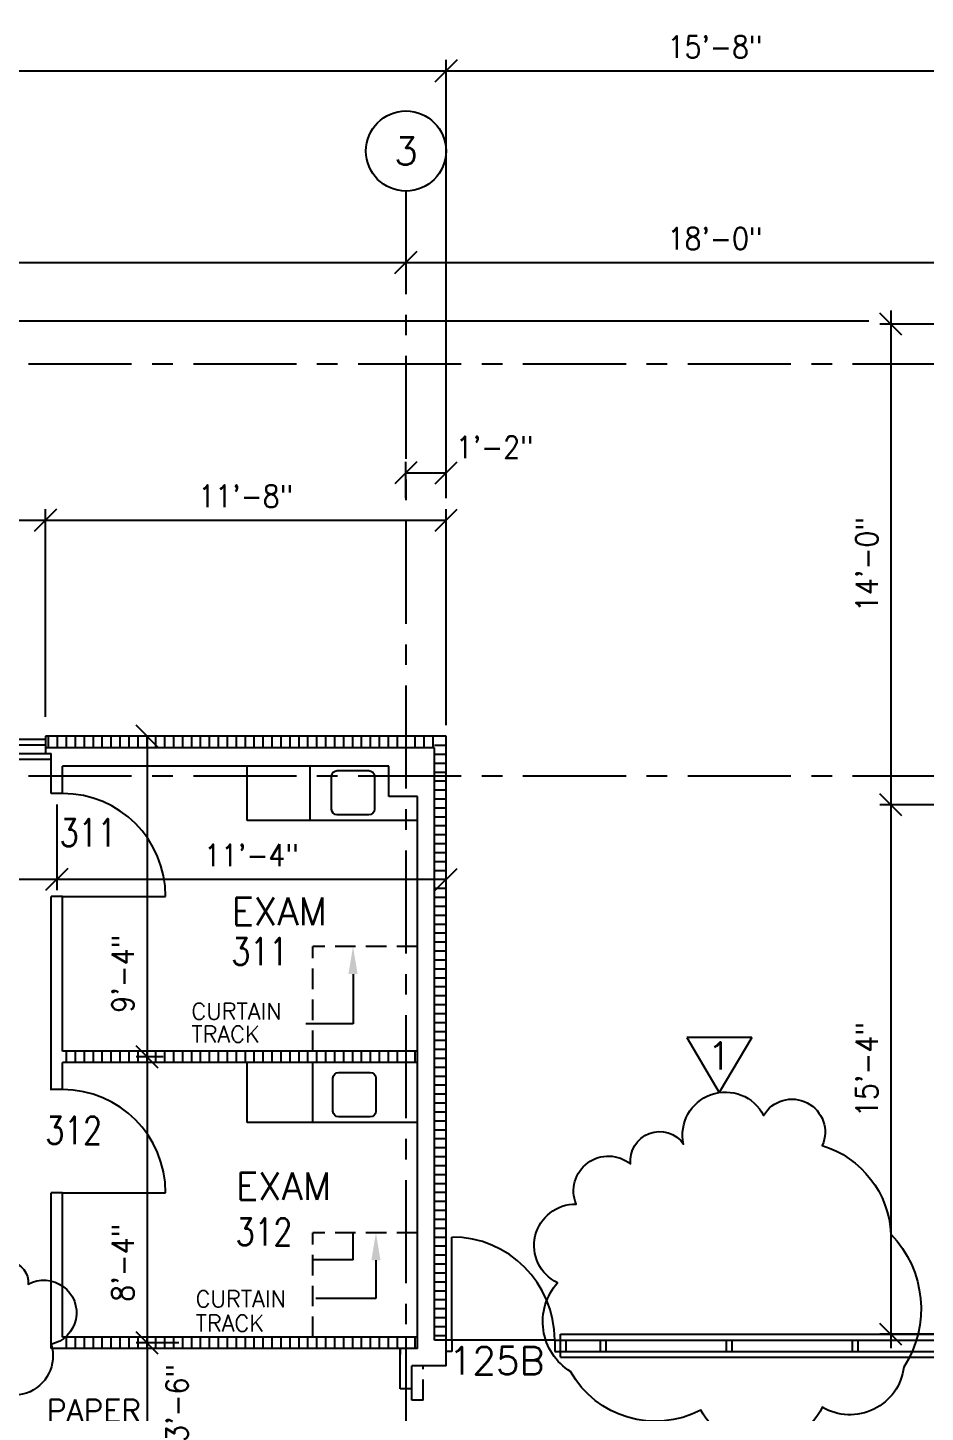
# Model space of a CAD drawing. Header units: inches. Extents: x 0 to 3828, y 0 to 2820.
# Drawn here: x 790.8 to 1104.5, y 2091.8 to 2575.6 of the extents above; entities that cross this region are included whole.
import ezdxf
from ezdxf.enums import TextEntityAlignment as Align

# ---------------------------------------------------------------- set-up
doc = ezdxf.new("R2010")
doc.units = ezdxf.units.IN
doc.header["$LTSCALE"] = 28.8
doc.header["$MEASUREMENT"] = 0
doc.linetypes.add('CENTER', pattern=[2, 1.25, -0.25, 0.25, -0.25])
doc.linetypes.add('HIDDEN', pattern=[0.375, 0.25, -0.125])
for name, color, linetype in [('A-ANNO-DIMS', 1, 'Continuous'), ('A-ANNO-TEXT', 7, 'Continuous'), ('A-DOOR', 6, 'Continuous'), ('A-FLOR-FURN', 74, 'Continuous'), ('A-GLAZ', 5, 'Continuous'), ('A-GRID', 1, 'CENTER'), ('A-WALL', 4, 'Continuous'), ('A-WALL-PATT', 9, 'Continuous'), ('ALL-ELSE', 31, 'Continuous')]:
    doc.layers.add(name, color=color, linetype=linetype)
doc.styles.add('RS', font='romans.shx', dxfattribs={"width": 0.9})
doc.dimstyles.new('RS', dxfattribs={"dimtxt": 0.18, "dimasz": 0.18, "dimexe": 0.18, "dimexo": 0.0625, "dimgap": 0.09, "dimtad": 0, "dimtih": 1, "dimtoh": 1, "dimdec": 4, "dimzin": 0, "dimdsep": 46, "dimtxsty": 'RS', "dimcen": 0.09, "dimclrt": 7, "dimadec": 0, "dimazin": 0, "dimtfac": 1, "dimtdec": 4, "dimtofl": 0, "dimtmove": 0, "dimatfit": 3, "dimfxl": 0, "dimtolj": 1, "dimtzin": 0, "dimarcsym": 0})
doc.dimstyles.get("Standard").update_dxf_attribs({"dimtxt": 0.18, "dimasz": 0.18, "dimexe": 0.18, "dimexo": 0.0625, "dimgap": 0.09, "dimtad": 0, "dimtih": 1, "dimtoh": 1, "dimdec": 4, "dimzin": 0, "dimdsep": 46, "dimtxsty": 'Standard', "dimcen": 0.09, "dimadec": 0, "dimazin": 0, "dimtfac": 1, "dimtdec": 4, "dimtofl": 0, "dimtmove": 0, "dimatfit": 3, "dimfxl": 0, "dimtolj": 1, "dimtzin": 0, "dimarcsym": 0})
pattern_1 = [(90, (-655, -97), (-3.125, 7e-16), [])]

# ---------------------------------------------------------------- blocks, each defined once
blk = doc.blocks.new('C012')
blk.add_line((0, 0), (-36, 0))
blk.add_arc((0, 0), 36, 180, 270)
blk = doc.blocks.new('C006')
blk.add_line((0, 0), (0, 36))
blk.add_arc((0, 0), 36, 0, 90)
blk = doc.blocks.new('C001')
blk.add_circle((0, 0), 14)
blk = doc.blocks.new('C009')
for p, q in [((0, 0), (11.33, 19.24)), ((22.66, 0), (11.33, 19.24)), ((0, 0), (22.66, 0))]:
    blk.add_line(p, q)
blk = doc.blocks.new('_OBLIQUE')
at = {"color": 0, "linetype": 'ByBlock', "lineweight": -2}
blk.add_line((-0.5, -0.5), (0.5, 0.5), dxfattribs=at)
blk = doc.blocks.new('*D179')
at = {"layer": 'A-ANNO-DIMS', "color": 0}
for p, q in [((1084.82, 2473), (218.16, 2473)), ((222, 2328), (222, 2473)), ((393.16, 2328), (218.16, 2328))]:
    blk.add_line(p, q, dxfattribs=at)
at = {"layer": 'Defpoints', "color": 0}
for p in [(222, 2473), (1088.66, 2473), (397, 2328)]:
    blk.add_point(p, dxfattribs=at)
at = {"layer": 'A-ANNO-DIMS', "color": 0, "xscale": 7.68, "yscale": 7.68, "zscale": 7.68}
for p, rotation in [((222, 2473), 90), ((222, 2328), 270)]:
    blk.add_blockref('_OBLIQUE', p, dxfattribs=dict(at, rotation=rotation))
blk = doc.blocks.new('*D25')
at = {"layer": 'A-ANNO-DIMS', "color": 0}
for p, q in [((745, 2335.14), (745, 2407.34)), ((797, 2334.84), (797, 2407.34)), ((745, 2403.5), (797, 2403.5))]:
    blk.add_line(p, q, dxfattribs=at)
at = {"layer": 'Defpoints', "color": 0}
for p in [(797, 2403.5), (745, 2331.3), (797, 2331)]:
    blk.add_point(p, dxfattribs=at)
at = {"layer": 'A-ANNO-DIMS', "color": 0, "xscale": 7.68, "yscale": 7.68, "zscale": 7.68, "rotation": 180}
blk.add_blockref('_OBLIQUE', (745, 2403.5), dxfattribs=at)
at = {"layer": 'A-ANNO-DIMS', "color": 0, "xscale": 7.68, "yscale": 7.68, "zscale": 7.68}
blk.add_blockref('_OBLIQUE', (797, 2403.5), dxfattribs=at)
at = {"layer": 'A-ANNO-DIMS', "color": 7, "insert": (771, 2411.91), "char_height": 7.68, "attachment_point": 5, "style": 'RS'}
blk.add_mtext('\\A1;4\'-4"', dxfattribs=at)
blk = doc.blocks.new('*D215')
at = {"layer": 'A-ANNO-DIMS', "color": 0}
for p, q in [((797, 2334.84), (797, 2407.34)), ((937, 2331.84), (937, 2407.34)), ((797, 2403.5), (937, 2403.5))]:
    blk.add_line(p, q, dxfattribs=at)
at = {"layer": 'Defpoints', "color": 0}
for p in [(937, 2403.5), (797, 2331), (937, 2328)]:
    blk.add_point(p, dxfattribs=at)
at = {"layer": 'A-ANNO-DIMS', "color": 0, "xscale": 7.68, "yscale": 7.68, "zscale": 7.68, "rotation": 180}
blk.add_blockref('_OBLIQUE', (797, 2403.5), dxfattribs=at)
at = {"layer": 'A-ANNO-DIMS', "color": 0, "xscale": 7.68, "yscale": 7.68, "zscale": 7.68}
blk.add_blockref('_OBLIQUE', (937, 2403.5), dxfattribs=at)
at = {"layer": 'A-ANNO-DIMS', "color": 7, "insert": (867, 2411.91), "char_height": 7.68, "attachment_point": 5, "style": 'RS'}
blk.add_mtext('\\A1;11\'-8"', dxfattribs=at)
blk = doc.blocks.new('*D220')
at = {"layer": 'A-ANNO-DIMS', "color": 0}
blk.add_line((615, 2493.5), (923, 2493.5), dxfattribs=at)
at = {"layer": 'Defpoints', "color": 0}
for p in [(615, 2493.5), (923, 2493.5), (923, 2493.5)]:
    blk.add_point(p, dxfattribs=at)
at = {"layer": 'A-ANNO-DIMS', "color": 0, "xscale": 7.68, "yscale": 7.68, "zscale": 7.68, "rotation": 180}
blk.add_blockref('_OBLIQUE', (615, 2493.5), dxfattribs=at)
at = {"layer": 'A-ANNO-DIMS', "color": 0, "xscale": 7.68, "yscale": 7.68, "zscale": 7.68}
blk.add_blockref('_OBLIQUE', (923, 2493.5), dxfattribs=at)
at = {"layer": 'A-ANNO-DIMS', "color": 7, "insert": (769, 2501.91), "char_height": 7.68, "attachment_point": 5, "style": 'RS'}
blk.add_mtext('\\A1;25\'-8"', dxfattribs=at)
blk = doc.blocks.new('*D221')
at = {"layer": 'A-ANNO-DIMS', "color": 0}
blk.add_line((923, 2493.5), (1139, 2493.5), dxfattribs=at)
at = {"layer": 'Defpoints', "color": 0}
for p in [(923, 2493.5), (1139, 2493.5), (1139, 2493.5)]:
    blk.add_point(p, dxfattribs=at)
at = {"layer": 'A-ANNO-DIMS', "color": 0, "xscale": 7.68, "yscale": 7.68, "zscale": 7.68, "rotation": 180}
blk.add_blockref('_OBLIQUE', (923, 2493.5), dxfattribs=at)
at = {"layer": 'A-ANNO-DIMS', "color": 0, "xscale": 7.68, "yscale": 7.68, "zscale": 7.68}
blk.add_blockref('_OBLIQUE', (1139, 2493.5), dxfattribs=at)
at = {"layer": 'A-ANNO-DIMS', "color": 7, "insert": (1031, 2501.91), "char_height": 7.68, "attachment_point": 5, "style": 'RS'}
blk.add_mtext('\\A1;18\'-0"', dxfattribs=at)
blk = doc.blocks.new('*D27')
at = {"layer": 'A-ANNO-DIMS', "color": 0}
for p, q in [((397, 2429.18), (397, 2564.34)), ((397, 2560.5), (937, 2560.5)), ((937, 2411.18), (937, 2564.34))]:
    blk.add_line(p, q, dxfattribs=at)
at = {"layer": 'Defpoints', "color": 0}
for p in [(937, 2560.5), (397, 2425.34), (937, 2407.34)]:
    blk.add_point(p, dxfattribs=at)
at = {"layer": 'A-ANNO-DIMS', "color": 0, "xscale": 7.68, "yscale": 7.68, "zscale": 7.68, "rotation": 180}
blk.add_blockref('_OBLIQUE', (397, 2560.5), dxfattribs=at)
at = {"layer": 'A-ANNO-DIMS', "color": 0, "xscale": 7.68, "yscale": 7.68, "zscale": 7.68}
blk.add_blockref('_OBLIQUE', (937, 2560.5), dxfattribs=at)
at = {"layer": 'A-ANNO-DIMS', "color": 7, "insert": (667, 2568.91), "char_height": 7.68, "attachment_point": 5, "style": 'RS'}
blk.add_mtext('\\A1;45\'-0"', dxfattribs=at)
blk = doc.blocks.new('*D28')
at = {"layer": 'A-ANNO-DIMS', "color": 0}
for p, q in [((309, 2568.18), (309, 2614.84)), ((2617, 2568.18), (2617, 2614.84)), ((309, 2611), (2617, 2611))]:
    blk.add_line(p, q, dxfattribs=at)
at = {"layer": 'Defpoints', "color": 0}
for p in [(2617, 2611), (309, 2564.34), (2617, 2564.34)]:
    blk.add_point(p, dxfattribs=at)
at = {"layer": 'A-ANNO-DIMS', "color": 0, "xscale": 7.68, "yscale": 7.68, "zscale": 7.68, "rotation": 180}
blk.add_blockref('_OBLIQUE', (309, 2611), dxfattribs=at)
at = {"layer": 'A-ANNO-DIMS', "color": 0, "xscale": 7.68, "yscale": 7.68, "zscale": 7.68}
blk.add_blockref('_OBLIQUE', (2617, 2611), dxfattribs=at)
at = {"layer": 'A-ANNO-DIMS', "color": 7, "insert": (1463, 2619.41), "char_height": 7.68, "attachment_point": 5, "style": 'RS'}
blk.add_mtext('\\A1;192\'-4"', dxfattribs=at)
blk = doc.blocks.new('*D32')
at = {"layer": 'A-ANNO-DIMS', "color": 0}
for p, q in [((829.66, 2328), (828.66, 2328)), ((832.5, 2328), (832.5, 2216)), ((838.16, 2216), (828.66, 2216))]:
    blk.add_line(p, q, dxfattribs=at)
at = {"layer": 'Defpoints', "color": 0}
for p in [(833.5, 2328), (832.5, 2216), (842, 2216)]:
    blk.add_point(p, dxfattribs=at)
at = {"layer": 'A-ANNO-DIMS', "color": 0, "xscale": 7.68, "yscale": 7.68, "zscale": 7.68}
for p, rotation in [((832.5, 2328), 90), ((832.5, 2216), 270)]:
    blk.add_blockref('_OBLIQUE', p, dxfattribs=dict(at, rotation=rotation))
at = {"layer": 'A-ANNO-DIMS', "color": 7, "insert": (824.09, 2245), "char_height": 7.68, "attachment_point": 5, "rotation": 90, "style": 'RS'}
blk.add_mtext('\\A1;9\'-4"', dxfattribs=at)
blk = doc.blocks.new('*D33')
at = {"layer": 'A-ANNO-DIMS', "color": 0}
for p, q in [((838.16, 2216), (828.66, 2216)), ((832.5, 2216), (832.5, 2116)), ((843.66, 2116), (828.66, 2116))]:
    blk.add_line(p, q, dxfattribs=at)
at = {"layer": 'Defpoints', "color": 0}
for p in [(842, 2216), (832.5, 2116), (847.5, 2116)]:
    blk.add_point(p, dxfattribs=at)
at = {"layer": 'A-ANNO-DIMS', "color": 0, "xscale": 7.68, "yscale": 7.68, "zscale": 7.68}
for p, rotation in [((832.5, 2216), 90), ((832.5, 2116), 270)]:
    blk.add_blockref('_OBLIQUE', p, dxfattribs=dict(at, rotation=rotation))
at = {"layer": 'A-ANNO-DIMS', "color": 7, "insert": (824.09, 2144), "char_height": 7.68, "attachment_point": 5, "rotation": 90, "style": 'RS'}
blk.add_mtext('\\A1;8\'-4"', dxfattribs=at)
blk = doc.blocks.new('*D34')
at = {"layer": 'A-ANNO-DIMS', "color": 0}
for p, q in [((843.66, 2116), (828.66, 2116)), ((832.5, 2116), (832.5, 2074)), ((820.34, 2074), (836.34, 2074))]:
    blk.add_line(p, q, dxfattribs=at)
at = {"layer": 'Defpoints', "color": 0}
for p in [(847.5, 2116), (816.5, 2074), (832.5, 2074)]:
    blk.add_point(p, dxfattribs=at)
at = {"layer": 'A-ANNO-DIMS', "color": 0, "xscale": 7.68, "yscale": 7.68, "zscale": 7.68}
for p, rotation in [((832.5, 2116), 90), ((832.5, 2074), 270)]:
    blk.add_blockref('_OBLIQUE', p, dxfattribs=dict(at, rotation=rotation))
at = {"layer": 'A-ANNO-DIMS', "color": 7, "insert": (843, 2095), "char_height": 7.68, "attachment_point": 5, "rotation": 90, "style": 'RS'}
blk.add_mtext('\\A1;3\'-6"', dxfattribs=at)
blk = doc.blocks.new('*D270')
at = {"layer": 'A-ANNO-DIMS', "color": 0}
for p, q in [((801, 2304.16), (801, 2274.16)), ((741, 2288.66), (741, 2274.16)), ((741, 2278), (801, 2278))]:
    blk.add_line(p, q, dxfattribs=at)
at = {"layer": 'Defpoints', "color": 0}
for p in [(801, 2308), (741, 2292.5), (801, 2278)]:
    blk.add_point(p, dxfattribs=at)
at = {"layer": 'A-ANNO-DIMS', "color": 0, "xscale": 7.68, "yscale": 7.68, "zscale": 7.68, "rotation": 180}
blk.add_blockref('_OBLIQUE', (741, 2278), dxfattribs=at)
at = {"layer": 'A-ANNO-DIMS', "color": 0, "xscale": 7.68, "yscale": 7.68, "zscale": 7.68}
blk.add_blockref('_OBLIQUE', (801, 2278), dxfattribs=at)
at = {"layer": 'A-ANNO-DIMS', "color": 7, "insert": (771, 2286.41), "char_height": 7.68, "attachment_point": 5, "style": 'RS'}
blk.add_mtext('\\A1;5\'-0"', dxfattribs=at)
blk = doc.blocks.new('*D271')
at = {"layer": 'A-ANNO-DIMS', "color": 0}
for p, q in [((801, 2304.16), (801, 2274.16)), ((801, 2278), (937, 2278))]:
    blk.add_line(p, q, dxfattribs=at)
at = {"layer": 'Defpoints', "color": 0}
for p in [(801, 2308), (937, 2278), (937, 2278)]:
    blk.add_point(p, dxfattribs=at)
at = {"layer": 'A-ANNO-DIMS', "color": 0, "xscale": 7.68, "yscale": 7.68, "zscale": 7.68, "rotation": 180}
blk.add_blockref('_OBLIQUE', (801, 2278), dxfattribs=at)
at = {"layer": 'A-ANNO-DIMS', "color": 0, "xscale": 7.68, "yscale": 7.68, "zscale": 7.68}
blk.add_blockref('_OBLIQUE', (937, 2278), dxfattribs=at)
at = {"layer": 'A-ANNO-DIMS', "color": 7, "insert": (869, 2286.41), "char_height": 7.68, "attachment_point": 5, "style": 'RS'}
blk.add_mtext('\\A1;11\'-4"', dxfattribs=at)
blk = doc.blocks.new('*D307')
at = {"layer": 'A-ANNO-DIMS', "color": 0}
for p, q in [((1096.34, 2468.16), (1088.66, 2475.84)), ((1092.5, 2476.8), (1092.5, 2299.2)), ((1121.16, 2472), (1088.66, 2472)), ((1096.34, 2300.16), (1088.66, 2307.84)), ((1121.16, 2304), (1088.66, 2304))]:
    blk.add_line(p, q, dxfattribs=at)
at = {"layer": 'Defpoints', "color": 0}
for p in [(1125, 2472), (1092.5, 2304), (1125, 2304)]:
    blk.add_point(p, dxfattribs=at)
at = {"layer": 'A-ANNO-DIMS', "color": 7, "insert": (1084.09, 2388), "char_height": 7.68, "attachment_point": 5, "rotation": 90, "style": 'RS'}
blk.add_mtext('\\A1;14\'-0"', dxfattribs=at)
blk = doc.blocks.new('*D308')
at = {"layer": 'A-ANNO-DIMS', "color": 0}
for p, q in [((1092.5, 2308.8), (1092.5, 2114.2)), ((1096.34, 2300.16), (1088.66, 2307.84)), ((1121.16, 2304), (1088.66, 2304)), ((1096.34, 2115.16), (1088.66, 2122.84)), ((1114.16, 2119), (1088.66, 2119))]:
    blk.add_line(p, q, dxfattribs=at)
at = {"layer": 'Defpoints', "color": 0}
for p in [(1125, 2304), (1092.5, 2119), (1118, 2119)]:
    blk.add_point(p, dxfattribs=at)
at = {"layer": 'A-ANNO-DIMS', "color": 7, "insert": (1084.09, 2211.5), "char_height": 7.68, "attachment_point": 5, "rotation": 90, "style": 'RS'}
blk.add_mtext('\\A1;15\'-4"', dxfattribs=at)
blk = doc.blocks.new('*D148')
at = {"layer": 'A-ANNO-DIMS', "color": 0}
for p, q in [((923, 2411.18), (923, 2423.84)), ((923, 2420), (937, 2420))]:
    blk.add_line(p, q, dxfattribs=at)
at = {"layer": 'Defpoints', "color": 0}
for p in [(937, 2420), (937, 2420), (923, 2407.34)]:
    blk.add_point(p, dxfattribs=at)
at = {"layer": 'A-ANNO-DIMS', "color": 0, "xscale": 7.68, "yscale": 7.68, "zscale": 7.68, "rotation": 180}
blk.add_blockref('_OBLIQUE', (923, 2420), dxfattribs=at)
at = {"layer": 'A-ANNO-DIMS', "color": 0, "xscale": 7.68, "yscale": 7.68, "zscale": 7.68}
blk.add_blockref('_OBLIQUE', (937, 2420), dxfattribs=at)
at = {"layer": 'A-ANNO-DIMS', "color": 7, "insert": (954, 2429), "char_height": 7.68, "attachment_point": 5, "style": 'RS'}
blk.add_mtext('\\A1;1\'-2"', dxfattribs=at)
blk = doc.blocks.new('*D149')
at = {"layer": 'A-ANNO-DIMS', "color": 0}
for p, q in [((937, 2411.18), (937, 2564.34)), ((937, 2560.5), (1125, 2560.5)), ((1125, 2514.68), (1125, 2564.34))]:
    blk.add_line(p, q, dxfattribs=at)
at = {"layer": 'Defpoints', "color": 0}
for p in [(1125, 2560.5), (1125, 2510.84), (937, 2407.34)]:
    blk.add_point(p, dxfattribs=at)
at = {"layer": 'A-ANNO-DIMS', "color": 0, "xscale": 7.68, "yscale": 7.68, "zscale": 7.68, "rotation": 180}
blk.add_blockref('_OBLIQUE', (937, 2560.5), dxfattribs=at)
at = {"layer": 'A-ANNO-DIMS', "color": 0, "xscale": 7.68, "yscale": 7.68, "zscale": 7.68}
blk.add_blockref('_OBLIQUE', (1125, 2560.5), dxfattribs=at)
at = {"layer": 'A-ANNO-DIMS', "color": 7, "insert": (1031, 2568.91), "char_height": 7.68, "attachment_point": 5, "style": 'RS'}
blk.add_mtext('\\A1;15\'-8"', dxfattribs=at)

msp = doc.modelspace()

# ---------------------------------------------------------------- hatches: boundary and pattern name
at = {"layer": 'A-WALL-PATT'}
h = msp.add_hatch(dxfattribs=at)
h.set_pattern_fill('ANSI31', color=256, scale=25, angle=45, style=0)
h.set_pattern_definition(pattern_1)
h.paths.add_polyline_path([(933, 2328), (797, 2328), (797, 2324), (933, 2324)])
h = msp.add_hatch(dxfattribs=at)
h.set_pattern_fill('ANSI31', color=256, scale=25, angle=135, style=0)
h.set_pattern_definition([(180, (-655, -97), (-7e-16, -3.125), [])])
h.paths.add_polyline_path([(937, 2328), (933, 2328), (933, 2117), (937, 2117)])
h = msp.add_hatch(dxfattribs=at)
h.set_pattern_fill('ANSI31', color=256, scale=25, angle=45, style=0)
h.set_pattern_definition(pattern_1)
h.paths.add_polyline_path([(927, 2218), (803, 2218), (803, 2214), (927, 2214)])
h = msp.add_hatch(dxfattribs=at)
h.set_pattern_fill('ANSI31', color=256, scale=25, angle=45, style=0)
h.set_pattern_definition(pattern_1)
h.paths.add_polyline_path([(927, 2118), (803, 2118), (803, 2114), (927, 2114)])

# ---------------------------------------------------------------- linework, layer by layer
at = {"layer": 'A-ANNO-TEXT'}
for p, q in [((904.5, 2244.9), (904.5, 2227.45)), ((904.5, 2227.45), (888, 2227.45)), ((912.5, 2144.9), (912.5, 2131.5)), ((912.5, 2131.5), (891.5, 2131.5))]:
    msp.add_line(p, q, dxfattribs=at)
for points in [[(1001.5, 2178.5, -0.777025416), (1020, 2185.5, -0.877312158), (1048, 2195.5, -0.941741922), (1068.5, 2185, -0.31486921), (1092.5, 2154, -0.347395788), (1097, 2107.5, -0.539203332), (1068.5, 2093.5, -0.599832764), (1026, 2092.5, -0.405996329), (980.5, 2106, -0.464732752), (976, 2137, -0.80489621), (982.5, 2164.5, -0.780776406), (1001.5, 2178.5, -9.924998111)], [(748, 2136, -0.37810454), (776.5, 2139, -0.916408828), (791, 2136.5, -1.152529242), (799, 2115.5, -0.965724531), (773, 2106.5, -0.659374288), (748.5, 2117, -0.51154253), (735.5, 2128, -0.53871917), (748, 2136, -0.102562234)]]:
    msp.add_lwpolyline(points, format="xyb", dxfattribs=at)
for points in [[(902.9, 2244.9), (906.1, 2244.9), (904.5, 2254.5)], [(910.9, 2144.9), (914.1, 2144.9), (912.5, 2154.5)]]:
    msp.add_solid(points, dxfattribs=at)
at = {"layer": 'A-DOOR'}
msp.add_line((975, 2117), (939, 2117), dxfattribs=at)
at = {"layer": 'A-FLOR-FURN'}
for p, q in [((867.5, 2298.5), (867.5, 2317.5)), ((889.5, 2298.5), (889.5, 2317.5)), ((927, 2298.5), (867.5, 2298.5)), ((867.5, 2193), (867.5, 2214)), ((890.5, 2193), (890.5, 2214)), ((927, 2193), (867.5, 2193)), ((904.5, 2145), (904.5, 2154.5)), ((904.5, 2145), (890.5, 2145))]:
    msp.add_line(p, q, dxfattribs=at)
at = {"layer": 'A-FLOR-FURN', "linetype": 'HIDDEN'}
for p, q in [((927, 2254.5), (890.5, 2254.5)), ((890.5, 2218), (890.5, 2254.5)), ((890.5, 2118), (890.5, 2154.5)), ((927, 2154.5), (890.5, 2154.5))]:
    msp.add_line(p, q, dxfattribs=at)
at = {"layer": 'A-FLOR-FURN'}
for points in [[(912, 2314), (912, 2302.5, -0.414213562), (910, 2300.5), (899, 2300.5, -0.414213562), (897, 2302.5), (897, 2314, -0.414213562), (899, 2316), (910, 2316, -0.414213562)], [(912.5, 2208.5), (912.5, 2197, -0.414213562), (910.5, 2195), (899.5, 2195, -0.414213562), (897.5, 2197), (897.5, 2208.5, -0.414213562), (899.5, 2210.5), (910.5, 2210.5, -0.414213562)]]:
    msp.add_lwpolyline(points, format="xyb", close=True, dxfattribs=at)
at = {"layer": 'A-GLAZ'}
for p, q in [((745, 2327), (797, 2327)), ((745, 2325), (797, 2325)), ((743, 2320), (799, 2320)), ((745, 2322), (797, 2322)), ((975, 2117), (1125, 2117)), ((975, 2117), (975, 2113)), ((977, 2119), (1125, 2119)), ((977, 2111), (977, 2119)), ((979, 2113), (979, 2117)), ((991, 2113), (991, 2117)), ((993, 2113), (993, 2117)), ((1035, 2113), (1035, 2117)), ((1037, 2113), (1037, 2117)), ((1079, 2113), (1079, 2117)), ((1081, 2113), (1081, 2117)), ((975, 2113), (977, 2113)), ((977, 2113), (1125, 2113)), ((977, 2111), (1125, 2111))]:
    msp.add_line(p, q, dxfattribs=at)
at = {"layer": 'A-GRID'}
for p, q in [((923, 2518.5), (923, 1325.5)), ((2785.5, 2458), (135.5, 2458)), ((2785.5, 2314), (135.5, 2314))]:
    msp.add_line(p, q, dxfattribs=at)
at = {"layer": 'A-WALL'}
for p, q in [((937, 2328), (797, 2328)), ((797, 2328), (797, 2322)), ((937, 2328), (799, 2328)), ((937, 2108), (937, 2328)), ((933, 2324), (797, 2324)), ((933, 2324), (799, 2324)), ((933, 2117), (933, 2324)), ((797, 2322), (799, 2322)), ((799, 2308), (799, 2322)), ((917, 2317.5), (803, 2317.5)), ((803, 2308), (803, 2317.5)), ((917, 2307), (917, 2317.5)), ((803, 2308), (799, 2308)), ((927, 2307), (917, 2307)), ((927, 2114), (927, 2307)), ((799, 2204.27709), (799, 2272)), ((803, 2272), (799, 2272)), ((803, 2218), (803, 2272)), ((927, 2218), (803, 2218)), ((803, 2204.5), (803, 2214)), ((927, 2214), (803, 2214)), ((803, 2204.5), (799, 2204.5)), ((803, 2168.5), (799, 2168.5)), ((799, 2114), (799, 2168.5)), ((803, 2118), (803, 2168.5)), ((927, 2118), (803, 2118)), ((939, 2117), (933, 2117)), ((939, 2117), (939, 2113)), ((927, 2114), (799, 2114)), ((921, 2114), (921, 2112)), ((921, 2100), (921, 2114)), ((939, 2113), (937, 2113)), ((937, 2108), (925, 2108)), ((925, 2100), (925, 2108)), ((925, 2100), (921, 2100))]:
    msp.add_line(p, q, dxfattribs=at)
at = {"layer": 'ALL-ELSE', "linetype": 'HIDDEN'}
for p, q in [((929, 2096), (929, 2108)), ((925, 2096), (925, 2100)), ((929, 2096), (925, 2096))]:
    msp.add_line(p, q, dxfattribs=at)

# ---------------------------------------------------------------- block references
at = {"layer": 'A-ANNO-TEXT'}
msp.add_blockref('C001', (923, 2532.5), dxfattribs=at)
at = {"layer": 'A-ANNO-TEXT', "rotation": 180}
msp.add_blockref('C009', (1043.82937, 2222.74257), dxfattribs=at)
at = {"layer": 'A-DOOR', "rotation": 180}
for p in [(803, 2272), (803, 2168.5)]:
    msp.add_blockref('C012', p, dxfattribs=at)
at = {"layer": 'A-DOOR'}
msp.add_blockref('C006', (939, 2117), dxfattribs=at)

# ---------------------------------------------------------------- texts
at = {"layer": 'A-ANNO-TEXT', "style": 'RS'}
for s, p in [('3', (923, 2532.5)), ('1', (1032.5, 2216.32838))]:
    msp.add_text(s, height=9.6, dxfattribs=at).set_placement(p, align=Align.MIDDLE)
at = {"layer": 'A-ANNO-TEXT', "style": 'RS', "width": 0.8}
for s, p in [('311', (802, 2289.5)), ('311', (862, 2248)), ('312', (797, 2185.5)), ('312', (863.5, 2150))]:
    msp.add_text(s, height=9.6, dxfattribs=at).set_placement(p)
at = {"layer": 'A-ANNO-TEXT', "style": 'RS'}
for s, height, p in [('EXAM', 9.6, (862, 2262)), ('CURTAIN', 5.76, (848, 2229)), ('TRACK', 5.76, (848, 2221)), ('EXAM', 9.6, (863.5, 2166)), ('CURTAIN', 5.76, (849.5, 2128.5)), ('TRACK', 5.76, (849.5, 2120)), ('125B', 9.6, (938, 2105)), ('PAPER', 7.68, (797.5, 2088.5))]:
    msp.add_text(s, height=height, dxfattribs=at).set_placement(p)

# ---------------------------------------------------------------- dimensions: what is measured, and where the dimension line sits
at = {"layer": 'A-ANNO-DIMS'}
for base, p1, p2, picture, middle in [((2617, 2611), (309, 2564.34), (2617, 2564.34), '*D28', (1463, 2619.41143)), ((937, 2560.5), (397, 2425.34), (937, 2407.34), '*D27', (667, 2568.91143)), ((1125, 2560.5), (937, 2407.34), (1125, 2510.84), '*D149', (1031, 2568.91143)), ((923, 2493.5), (615, 2493.5), (923, 2493.5), '*D220', (769, 2501.91143)), ((1139, 2493.5), (923, 2493.5), (1139, 2493.5), '*D221', (1031, 2501.91143)), ((797, 2403.5), (745, 2331.29961), (797, 2331.00389), '*D25', (771, 2411.91143)), ((937, 2403.5), (797, 2331.00389), (937, 2328), '*D215', (867, 2411.91143)), ((801, 2278), (741, 2292.5), (801, 2308), '*D270', (771, 2286.41143)), ((937, 2278), (801, 2308), (937, 2278), '*D271', (869, 2286.41143))]:
    dim = msp.add_linear_dim(base=base, p1=p1, p2=p2, dimstyle='Standard', override={"dimscale": 96, "dimtxt": 0.08, "dimasz": 0.08, "dimexe": 0.04, "dimexo": 0.04, "dimgap": 0.04, "dimtad": 1, "dimtih": 0, "dimtoh": 0, "dimzin": 3, "dimlunit": 4, "dimtxsty": 'RS', "dimblk": 'OBLIQUE', "dimclrt": 7, "dimtofl": 1, "dimtmove": 2}, dxfattribs=at)
    dim.commit()
    dim.dimension.update_dxf_attribs({"geometry": picture, "text_midpoint": middle})
for base, p1, p2, text, dimstyle, override, picture, middle in [((222, 2473), (397, 2328), (1088.66, 2473), ' ', 'Standard', {"dimscale": 96, "dimtxt": 0.08, "dimasz": 0.08, "dimexe": 0.04, "dimexo": 0.04, "dimgap": 0.04, "dimtad": 1, "dimtih": 0, "dimtoh": 0, "dimzin": 3, "dimlunit": 4, "dimtxsty": 'RS', "dimblk": 'OBLIQUE', "dimclrt": 7, "dimtofl": 1, "dimtmove": 2}, '*D179', (222, 2400.5)), ((1092.5, 2119), (1125, 2304), (1118, 2119), '15\'-4"', 'RS', {"dimscale": 96, "dimtxt": 0.08, "dimasz": 0.08, "dimexe": 0.04, "dimexo": 0.04, "dimgap": 0.04, "dimtad": 1, "dimtih": 0, "dimtoh": 0, "dimzin": 7, "dimlunit": 4, "dimtsz": 0.04, "dimdle": 0.05, "dimtmove": 2}, '*D308', (1084.08857, 2211.5))]:
    dim = msp.add_linear_dim(base=base, p1=p1, p2=p2, angle=90, text=text, dimstyle=dimstyle, override=override, dxfattribs=at)
    dim.commit()
    dim.dimension.update_dxf_attribs({"geometry": picture, "text_midpoint": middle})
dim = msp.add_linear_dim(base=(1092.5, 2304), p1=(1125, 2472), p2=(1125, 2304), angle=90, dimstyle='RS', override={"dimscale": 96, "dimtxt": 0.08, "dimasz": 0.08, "dimexe": 0.04, "dimexo": 0.04, "dimgap": 0.04, "dimtad": 1, "dimtih": 0, "dimtoh": 0, "dimzin": 7, "dimlunit": 4, "dimtsz": 0.04, "dimdle": 0.05, "dimtmove": 2}, dxfattribs=at)
dim.commit()
dim.dimension.update_dxf_attribs({"geometry": '*D307', "text_midpoint": (1084.08857, 2388)})
dim = msp.add_linear_dim(base=(937, 2420), p1=(923, 2407.34), p2=(937, 2420), dimstyle='Standard', override={"dimscale": 96, "dimtxt": 0.08, "dimasz": 0.08, "dimexe": 0.04, "dimexo": 0.04, "dimgap": 0.04, "dimtad": 1, "dimtih": 0, "dimtoh": 0, "dimzin": 3, "dimlunit": 4, "dimtxsty": 'RS', "dimblk": 'OBLIQUE', "dimclrt": 7, "dimtofl": 1, "dimtmove": 2}, dxfattribs=at)
dim.commit()
dim.dimension.update_dxf_attribs({"geometry": '*D148', "text_midpoint": (954, 2429), "dimtype": 160})
for base, p1, p2, picture, middle in [((832.5, 2216), (833.5, 2328), (842, 2216), '*D32', (824.08857, 2245)), ((832.5, 2116), (842, 2216), (847.5, 2116), '*D33', (824.08857, 2144)), ((832.5, 2074), (847.5, 2116), (816.5, 2074), '*D34', (843, 2095))]:
    dim = msp.add_linear_dim(base=base, p1=p1, p2=p2, angle=90, dimstyle='Standard', override={"dimscale": 96, "dimtxt": 0.08, "dimasz": 0.08, "dimexe": 0.04, "dimexo": 0.04, "dimgap": 0.04, "dimtad": 1, "dimtih": 0, "dimtoh": 0, "dimzin": 3, "dimlunit": 4, "dimtxsty": 'RS', "dimblk": 'OBLIQUE', "dimclrt": 7, "dimtofl": 1, "dimtmove": 2}, dxfattribs=at)
    dim.commit()
    dim.dimension.update_dxf_attribs({"geometry": picture, "text_midpoint": middle, "dimtype": 160})

doc.saveas('drawing.dxf')
